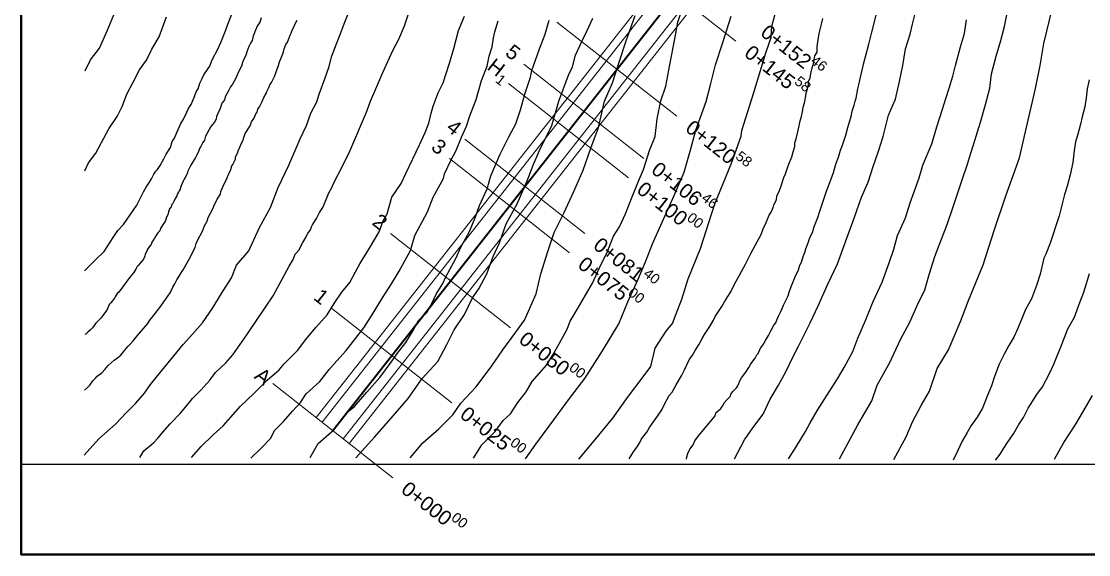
# Model space of a CAD drawing. Header units: millimetres. Extents: x 19067981 to 38137102, y 2652003 to 2652615.
# Drawn here: x 19068253.61 to 19068267.6, y 2652464.04 to 2652471.03 of the extents above; entities that cross this region are included whole.
import ezdxf

# ---------------------------------------------------------------- set-up
doc = ezdxf.new("R2010")
doc.units = ezdxf.units.MM
doc.layers.add('kurp', color=94, linetype='Continuous')
doc.styles.get("Standard").update_dxf_attribs({"font": 'arial.ttf'})

msp = doc.modelspace()

# ---------------------------------------------------------------- linework, layer by layer
for points in [[(19068253.614, 2652465.22), (19068253.614, 2652493.739), (19068273.827, 2652493.739), (19068273.827, 2652465.22), (19068253.614, 2652465.22)], [(19068265.052, 2652465.288), (19068265.212, 2652465.586), (19068265.295, 2652465.783), (19068265.41, 2652465.997), (19068265.52, 2652466.185), (19068265.621, 2652466.479), (19068265.766, 2652466.724), (19068265.924, 2652467.096), (19068266.031, 2652467.37), (19068266.223, 2652467.839), (19068266.369, 2652468.303), (19068266.52, 2652468.744), (19068266.699, 2652469.244), (19068266.785, 2652469.622), (19068266.909, 2652470.154), (19068266.968, 2652470.455), (19068267.016, 2652470.744), (19068267.129, 2652471.208), (19068267.197, 2652471.607), (19068267.283, 2652471.974), (19068267.396, 2652472.432), (19068267.51, 2652472.952), (19068267.609, 2652473.31)], [(19068254.437, 2652465.343), (19068254.631, 2652465.56), (19068254.852, 2652465.754), (19068254.987, 2652465.897), (19068255.113, 2652466.026), (19068255.229, 2652466.156), (19068255.305, 2652466.272), (19068255.438, 2652466.432), (19068255.58, 2652466.602), (19068255.737, 2652466.796), (19068255.859, 2652466.932), (19068255.988, 2652467.078), (19068256.124, 2652467.275), (19068256.236, 2652467.466), (19068256.367, 2652467.671), (19068256.435, 2652467.837), (19068256.598, 2652468.024), (19068256.737, 2652468.33), (19068256.88, 2652468.592), (19068256.98, 2652468.852), (19068257.12, 2652469.147), (19068257.27, 2652469.492), (19068257.35, 2652469.669), (19068257.409, 2652469.827), (19068257.488, 2652469.976), (19068257.518, 2652470.076), (19068257.593, 2652470.28), (19068257.651, 2652470.441), (19068257.68, 2652470.569), (19068257.744, 2652470.736), (19068257.806, 2652470.894), (19068257.845, 2652471), (19068257.947, 2652471.25)], [(19068259.541, 2652465.303), (19068259.65, 2652465.479), (19068259.827, 2652465.653), (19068259.929, 2652465.798), (19068260.026, 2652465.886), (19068260.122, 2652466.033), (19068260.231, 2652466.174), (19068260.309, 2652466.308), (19068260.406, 2652466.421), (19068260.496, 2652466.523), (19068260.577, 2652466.65), (19068260.663, 2652466.803), (19068260.769, 2652466.995), (19068260.808, 2652467.099), (19068260.875, 2652467.209), (19068260.99, 2652467.412), (19068261.101, 2652467.598), (19068261.212, 2652467.84), (19068261.29, 2652467.993), (19068261.378, 2652468.215), (19068261.454, 2652468.338), (19068261.533, 2652468.509), (19068261.595, 2652468.664), (19068261.705, 2652468.936), (19068261.77, 2652469.089), (19068261.849, 2652469.339), (19068261.923, 2652469.521), (19068261.95, 2652469.755), (19068261.997, 2652469.991), (19068262.064, 2652470.183), (19068262.114, 2652470.463), (19068262.158, 2652470.689), (19068262.193, 2652470.875), (19068262.218, 2652471.02), (19068262.31, 2652471.298)], [(19068260.923, 2652465.291), (19068261.123, 2652465.531), (19068261.369, 2652465.829), (19068261.561, 2652466.098), (19068261.764, 2652466.37), (19068261.865, 2652466.506), (19068261.923, 2652466.746), (19068262.066, 2652466.97), (19068262.148, 2652467.07), (19068262.197, 2652467.199), (19068262.271, 2652467.391), (19068262.354, 2652467.654), (19068262.517, 2652468.055), (19068262.705, 2652468.638), (19068262.922, 2652469.173), (19068263.048, 2652469.528), (19068263.057, 2652469.6), (19068263.214, 2652470.098), (19068263.373, 2652470.621), (19068263.441, 2652470.822), (19068263.45, 2652470.971), (19068263.541, 2652471.283)], [(19068264.337, 2652465.294), (19068264.422, 2652465.449), (19068264.578, 2652465.741), (19068264.762, 2652466.056), (19068264.834, 2652466.261), (19068264.998, 2652466.557), (19068265.137, 2652466.859), (19068265.262, 2652467.088), (19068265.355, 2652467.306), (19068265.455, 2652467.51), (19068265.52, 2652467.726), (19068265.587, 2652467.95), (19068265.643, 2652468.099), (19068265.749, 2652468.369), (19068265.83, 2652468.601), (19068265.886, 2652468.771), (19068265.953, 2652468.969), (19068266.011, 2652469.145), (19068266.062, 2652469.304), (19068266.09, 2652469.402), (19068266.189, 2652469.711), (19068266.253, 2652469.943), (19068266.31, 2652470.158), (19068266.33, 2652470.343), (19068266.394, 2652470.576), (19068266.455, 2652470.783), (19068266.5, 2652470.966), (19068266.557, 2652471.251)], [(19068254.444, 2652467.763), (19068254.584, 2652467.899), (19068254.701, 2652468.014), (19068254.779, 2652468.136), (19068254.819, 2652468.198), (19068254.879, 2652468.292), (19068254.952, 2652468.369), (19068255.081, 2652468.553), (19068255.129, 2652468.622), (19068255.217, 2652468.795), (19068255.249, 2652468.858), (19068255.293, 2652468.926), (19068255.32, 2652468.968), (19068255.35, 2652469.027), (19068255.376, 2652469.066), (19068255.399, 2652469.088), (19068255.435, 2652469.142), (19068255.481, 2652469.228), (19068255.499, 2652469.263), (19068255.513, 2652469.291), (19068255.568, 2652469.38), (19068255.593, 2652469.457), (19068255.62, 2652469.499), (19068255.652, 2652469.575), (19068255.703, 2652469.693), (19068255.734, 2652469.743), (19068255.784, 2652469.844), (19068255.806, 2652469.888), (19068255.839, 2652469.942), (19068255.882, 2652470.046), (19068255.906, 2652470.108), (19068255.931, 2652470.147), (19068255.953, 2652470.221), (19068255.978, 2652470.273), (19068256.007, 2652470.332), (19068256.062, 2652470.416), (19068256.083, 2652470.447), (19068256.107, 2652470.505), (19068256.122, 2652470.539), (19068256.187, 2652470.659), (19068256.227, 2652470.754), (19068256.254, 2652470.82), (19068256.291, 2652470.909), (19068256.328, 2652471.017), (19068256.375, 2652471.127)], [(19068254.45, 2652470.383), (19068254.519, 2652470.529), (19068254.637, 2652470.683), (19068254.741, 2652470.908), (19068254.849, 2652471.172)], [(19068255.166, 2652465.313), (19068255.22, 2652465.4), (19068255.347, 2652465.506), (19068255.407, 2652465.57), (19068255.47, 2652465.647), (19068255.565, 2652465.753), (19068255.696, 2652465.889), (19068255.768, 2652465.974), (19068255.858, 2652466.085), (19068255.965, 2652466.197), (19068256.083, 2652466.326), (19068256.159, 2652466.428), (19068256.293, 2652466.553), (19068256.386, 2652466.661), (19068256.479, 2652466.791), (19068256.569, 2652466.921), (19068256.714, 2652467.137), (19068256.914, 2652467.432), (19068257.126, 2652467.823), (19068257.177, 2652467.909), (19068257.205, 2652467.98), (19068257.256, 2652468.037), (19068257.276, 2652468.085), (19068257.306, 2652468.131), (19068257.342, 2652468.197), (19068257.369, 2652468.253), (19068257.4, 2652468.291), (19068257.419, 2652468.339), (19068257.431, 2652468.363), (19068257.481, 2652468.448), (19068257.524, 2652468.526), (19068257.564, 2652468.59), (19068257.603, 2652468.675), (19068257.644, 2652468.783), (19068257.685, 2652468.854), (19068257.716, 2652468.926), (19068257.823, 2652469.134), (19068257.922, 2652469.329), (19068258.14, 2652469.843), (19068258.191, 2652469.987), (19068258.263, 2652470.147), (19068258.354, 2652470.362), (19068258.482, 2652470.651), (19068258.562, 2652470.797), (19068258.637, 2652470.974), (19068258.704, 2652471.17)], [(19068262.334, 2652465.291), (19068262.338, 2652465.324), (19068262.351, 2652465.366), (19068262.377, 2652465.421), (19068262.422, 2652465.481), (19068262.443, 2652465.53), (19068262.49, 2652465.596), (19068262.669, 2652465.812), (19068262.711, 2652465.858), (19068262.719, 2652465.897), (19068262.785, 2652465.954), (19068262.815, 2652465.999), (19068262.827, 2652466.028), (19068262.862, 2652466.071), (19068262.909, 2652466.117), (19068262.914, 2652466.144), (19068262.941, 2652466.177), (19068262.989, 2652466.225), (19068263.007, 2652466.253), (19068263.018, 2652466.284), (19068263.032, 2652466.318), (19068263.054, 2652466.357), (19068263.112, 2652466.431), (19068263.149, 2652466.492), (19068263.175, 2652466.54), (19068263.232, 2652466.615), (19068263.254, 2652466.66), (19068263.272, 2652466.676), (19068263.285, 2652466.707), (19068263.304, 2652466.746), (19068263.333, 2652466.787), (19068263.368, 2652466.848), (19068263.407, 2652466.915), (19068263.44, 2652466.975), (19068263.479, 2652467.048), (19068263.502, 2652467.079), (19068263.522, 2652467.129), (19068263.539, 2652467.165), (19068263.569, 2652467.229), (19068263.586, 2652467.266), (19068263.604, 2652467.313), (19068263.63, 2652467.365), (19068263.666, 2652467.435), (19068263.677, 2652467.483), (19068263.701, 2652467.541), (19068263.716, 2652467.586), (19068263.757, 2652467.681), (19068263.801, 2652467.773), (19068263.82, 2652467.835), (19068263.84, 2652467.876), (19068263.862, 2652467.947), (19068263.886, 2652468.002), (19068263.899, 2652468.049), (19068263.919, 2652468.105), (19068263.958, 2652468.214), (19068263.987, 2652468.274), (19068264.001, 2652468.33), (19068264.054, 2652468.462), (19068264.078, 2652468.531), (19068264.114, 2652468.649), (19068264.14, 2652468.728), (19068264.168, 2652468.808), (19068264.225, 2652468.955), (19068264.259, 2652469.049), (19068264.297, 2652469.171), (19068264.325, 2652469.25), (19068264.352, 2652469.342), (19068264.377, 2652469.408), (19068264.421, 2652469.541), (19068264.446, 2652469.642), (19068264.468, 2652469.716), (19068264.49, 2652469.783), (19068264.505, 2652469.856), (19068264.529, 2652469.932), (19068264.542, 2652469.986), (19068264.555, 2652470.027), (19068264.58, 2652470.148), (19068264.59, 2652470.199), (19068264.607, 2652470.262), (19068264.659, 2652470.49), (19068264.687, 2652470.604), (19068264.721, 2652470.735), (19068264.761, 2652470.889), (19068264.843, 2652471.2)], [(19068262.963, 2652465.296), (19068263.092, 2652465.545), (19068263.203, 2652465.703), (19068263.336, 2652465.881), (19068263.43, 2652466.08), (19068263.541, 2652466.262), (19068263.639, 2652466.446), (19068263.723, 2652466.619), (19068263.802, 2652466.773), (19068263.955, 2652467.078), (19068264.057, 2652467.304), (19068264.187, 2652467.585), (19068264.313, 2652467.854), (19068264.401, 2652468.095), (19068264.536, 2652468.464), (19068264.628, 2652468.727), (19068264.714, 2652468.924), (19068264.781, 2652469.131), (19068264.851, 2652469.33), (19068264.911, 2652469.521), (19068264.982, 2652469.803), (19068265.074, 2652470.011), (19068265.126, 2652470.242), (19068265.17, 2652470.453), (19068265.203, 2652470.674), (19068265.263, 2652470.866), (19068265.295, 2652470.995), (19068265.35, 2652471.204)], [(19068254.44, 2652466.196), (19068254.482, 2652466.229), (19068254.512, 2652466.262), (19068254.552, 2652466.32), (19068254.587, 2652466.353), (19068254.61, 2652466.378), (19068254.672, 2652466.428), (19068254.707, 2652466.468), (19068254.754, 2652466.518), (19068254.829, 2652466.59), (19068254.873, 2652466.619), (19068254.918, 2652466.657), (19068254.947, 2652466.693), (19068255.015, 2652466.773), (19068255.045, 2652466.803), (19068255.079, 2652466.841), (19068255.117, 2652466.885), (19068255.163, 2652466.945), (19068255.216, 2652467.007), (19068255.272, 2652467.07), (19068255.3, 2652467.116), (19068255.322, 2652467.141), (19068255.397, 2652467.24), (19068255.441, 2652467.299), (19068255.481, 2652467.353), (19068255.504, 2652467.387), (19068255.564, 2652467.474), (19068255.601, 2652467.545), (19068255.626, 2652467.589), (19068255.651, 2652467.641), (19068255.684, 2652467.692), (19068255.711, 2652467.735), (19068255.734, 2652467.773), (19068255.793, 2652467.873), (19068255.826, 2652467.938), (19068255.858, 2652468.002), (19068255.893, 2652468.068), (19068255.904, 2652468.118), (19068255.924, 2652468.16), (19068255.989, 2652468.282), (19068256.014, 2652468.353), (19068256.048, 2652468.412), (19068256.062, 2652468.46), (19068256.125, 2652468.572), (19068256.144, 2652468.632), (19068256.168, 2652468.67), (19068256.181, 2652468.699), (19068256.207, 2652468.739), (19068256.223, 2652468.768), (19068256.231, 2652468.802), (19068256.271, 2652468.9), (19068256.305, 2652468.958), (19068256.326, 2652469.016), (19068256.341, 2652469.051), (19068256.359, 2652469.09), (19068256.373, 2652469.14), (19068256.386, 2652469.156), (19068256.422, 2652469.225), (19068256.423, 2652469.257), (19068256.453, 2652469.314), (19068256.457, 2652469.336), (19068256.477, 2652469.381), (19068256.501, 2652469.437), (19068256.519, 2652469.468), (19068256.532, 2652469.509), (19068256.55, 2652469.561), (19068256.612, 2652469.663), (19068256.632, 2652469.713), (19068256.653, 2652469.746), (19068256.67, 2652469.777), (19068256.688, 2652469.821), (19068256.704, 2652469.842), (19068256.716, 2652469.881), (19068256.737, 2652469.91), (19068256.747, 2652469.94), (19068256.769, 2652469.982), (19068256.793, 2652470.033), (19068256.824, 2652470.086), (19068256.832, 2652470.114), (19068256.846, 2652470.141), (19068256.857, 2652470.165), (19068256.87, 2652470.201), (19068256.894, 2652470.232), (19068256.931, 2652470.309), (19068256.967, 2652470.405), (19068256.987, 2652470.454), (19068256.997, 2652470.501), (19068257.035, 2652470.584), (19068257.051, 2652470.634), (19068257.059, 2652470.673), (19068257.082, 2652470.729), (19068257.103, 2652470.761), (19068257.125, 2652470.818), (19068257.14, 2652470.853), (19068257.149, 2652470.878), (19068257.164, 2652470.917), (19068257.181, 2652470.946), (19068257.203, 2652471), (19068257.228, 2652471.048)], [(19068254.447, 2652469.072), (19068254.494, 2652469.178), (19068254.59, 2652469.304), (19068254.664, 2652469.442), (19068254.762, 2652469.624), (19068254.872, 2652469.783), (19068254.935, 2652469.915), (19068254.997, 2652470.078), (19068255.078, 2652470.235), (19068255.161, 2652470.398), (19068255.253, 2652470.525), (19068255.323, 2652470.667), (19068255.419, 2652470.83), (19068255.469, 2652470.962), (19068255.517, 2652471.09)], [(19068255.846, 2652465.313), (19068255.973, 2652465.459), (19068256.13, 2652465.61), (19068256.26, 2652465.727), (19068256.489, 2652465.986), (19068256.66, 2652466.153), (19068256.837, 2652466.326), (19068256.993, 2652466.462), (19068257.061, 2652466.541), (19068257.238, 2652466.722), (19068257.341, 2652466.857), (19068257.473, 2652467.02), (19068257.622, 2652467.185), (19068257.713, 2652467.334), (19068257.813, 2652467.482), (19068257.92, 2652467.61), (19068257.993, 2652467.747), (19068258.052, 2652467.855), (19068258.176, 2652468.058), (19068258.305, 2652468.272), (19068258.355, 2652468.415), (19068258.408, 2652468.51), (19068258.472, 2652468.729), (19068258.591, 2652468.907), (19068258.653, 2652469.039), (19068258.748, 2652469.232), (19068258.834, 2652469.413), (19068258.909, 2652469.574), (19068258.954, 2652469.699), (19068258.984, 2652469.828), (19068259.012, 2652469.922), (19068259.077, 2652470.094), (19068259.143, 2652470.226), (19068259.228, 2652470.486), (19068259.284, 2652470.678), (19068259.343, 2652470.913), (19068259.422, 2652471.1)], [(19068257.402, 2652465.314), (19068257.504, 2652465.497), (19068257.713, 2652465.681), (19068257.88, 2652465.905), (19068257.982, 2652465.981), (19068258.145, 2652466.17), (19068258.313, 2652466.364), (19068258.46, 2652466.563), (19068258.545, 2652466.682), (19068258.655, 2652466.82), (19068258.749, 2652466.977), (19068258.821, 2652467.108), (19068258.928, 2652467.214), (19068258.999, 2652467.343), (19068259.053, 2652467.454), (19068259.139, 2652467.594), (19068259.18, 2652467.681), (19068259.31, 2652467.922), (19068259.374, 2652468.073), (19068259.485, 2652468.268), (19068259.565, 2652468.457), (19068259.618, 2652468.618), (19068259.72, 2652468.835), (19068259.77, 2652469.008), (19068259.887, 2652469.283), (19068260.006, 2652469.519), (19068260.094, 2652469.688), (19068260.159, 2652469.873), (19068260.215, 2652470.076), (19068260.289, 2652470.301), (19068260.304, 2652470.387), (19068260.408, 2652470.671), (19068260.482, 2652470.864), (19068260.532, 2652471.047)], [(19068257.998, 2652465.309), (19068258.245, 2652465.578), (19068258.46, 2652465.83), (19068258.686, 2652466.088), (19068258.87, 2652466.351), (19068259.075, 2652466.572), (19068259.191, 2652466.793), (19068259.288, 2652466.989), (19068259.425, 2652467.189), (19068259.53, 2652467.405), (19068259.609, 2652467.525), (19068259.714, 2652467.72), (19068259.798, 2652467.951), (19068259.882, 2652468.13), (19068259.971, 2652468.378), (19068260.113, 2652468.641), (19068260.245, 2652468.94), (19068260.323, 2652469.146), (19068260.407, 2652469.34), (19068260.57, 2652469.666), (19068260.66, 2652469.987), (19068260.786, 2652470.329), (19068260.837, 2652470.438), (19068260.877, 2652470.59), (19068260.963, 2652470.767), (19068261.029, 2652470.913), (19068261.106, 2652471.075)], [(19068258.712, 2652465.309), (19068258.879, 2652465.504), (19068259.085, 2652465.689), (19068259.269, 2652465.874), (19068259.377, 2652466.024), (19068259.571, 2652466.237), (19068259.773, 2652466.503), (19068259.926, 2652466.726), (19068260.083, 2652466.939), (19068260.208, 2652467.113), (19068260.364, 2652467.46), (19068260.423, 2652467.721), (19068260.517, 2652468.014), (19068260.6, 2652468.265), (19068260.726, 2652468.517), (19068260.855, 2652468.803), (19068260.977, 2652469.082), (19068261.081, 2652469.371), (19068261.179, 2652469.64), (19068261.257, 2652469.988), (19068261.362, 2652470.228), (19068261.452, 2652470.497), (19068261.539, 2652470.762), (19068261.661, 2652471.108)], [(19068261.581, 2652465.295), (19068261.639, 2652465.386), (19068261.696, 2652465.465), (19068261.721, 2652465.512), (19068261.742, 2652465.557), (19068261.811, 2652465.647), (19068261.849, 2652465.708), (19068261.879, 2652465.749), (19068261.955, 2652465.855), (19068262.009, 2652465.94), (19068262.042, 2652466.003), (19068262.108, 2652466.125), (19068262.144, 2652466.172), (19068262.196, 2652466.264), (19068262.268, 2652466.384), (19068262.306, 2652466.461), (19068262.37, 2652466.592), (19068262.413, 2652466.656), (19068262.448, 2652466.715), (19068262.501, 2652466.8), (19068262.54, 2652466.873), (19068262.568, 2652466.925), (19068262.64, 2652467.031), (19068262.686, 2652467.114), (19068262.711, 2652467.161), (19068262.798, 2652467.293), (19068262.832, 2652467.356), (19068262.875, 2652467.424), (19068262.913, 2652467.487), (19068262.951, 2652467.559), (19068262.985, 2652467.626), (19068263.024, 2652467.697), (19068263.055, 2652467.751), (19068263.107, 2652467.85), (19068263.131, 2652467.902), (19068263.177, 2652467.99), (19068263.239, 2652468.1), (19068263.31, 2652468.239), (19068263.338, 2652468.311), (19068263.378, 2652468.395), (19068263.418, 2652468.492), (19068263.441, 2652468.53), (19068263.467, 2652468.592), (19068263.48, 2652468.626), (19068263.513, 2652468.693), (19068263.519, 2652468.744), (19068263.546, 2652468.8), (19068263.573, 2652468.874), (19068263.61, 2652468.984), (19068263.629, 2652469.031), (19068263.642, 2652469.073), (19068263.659, 2652469.112), (19068263.675, 2652469.161), (19068263.713, 2652469.258), (19068263.731, 2652469.323), (19068263.754, 2652469.393), (19068263.754, 2652469.44), (19068263.771, 2652469.49), (19068263.791, 2652469.582), (19068263.808, 2652469.661), (19068263.821, 2652469.729), (19068263.839, 2652469.786), (19068263.852, 2652469.848), (19068263.864, 2652469.907), (19068263.879, 2652469.963), (19068263.888, 2652470.005), (19068263.897, 2652470.06), (19068263.903, 2652470.093), (19068263.914, 2652470.134), (19068263.933, 2652470.199), (19068263.934, 2652470.245), (19068263.954, 2652470.293), (19068263.965, 2652470.351), (19068263.982, 2652470.423), (19068263.996, 2652470.475), (19068264.017, 2652470.58), (19068264.045, 2652470.63), (19068264.046, 2652470.662), (19068264.048, 2652470.703), (19068264.053, 2652470.759), (19068264.073, 2652470.872), (19068264.102, 2652470.996), (19068264.118, 2652471.068)], [(19068267.612, 2652470.267), (19068267.586, 2652470.146), (19068267.57, 2652470.028), (19068267.556, 2652469.911), (19068267.521, 2652469.781), (19068267.499, 2652469.686), (19068267.462, 2652469.552), (19068267.43, 2652469.451), (19068267.413, 2652469.341), (19068267.398, 2652469.183), (19068267.363, 2652469.022), (19068267.325, 2652468.873), (19068267.288, 2652468.763), (19068267.248, 2652468.603), (19068267.217, 2652468.483), (19068267.175, 2652468.352), (19068267.136, 2652468.23), (19068267.098, 2652468.125), (19068267.045, 2652467.979), (19068267.016, 2652467.928), (19068266.971, 2652467.719), (19068266.922, 2652467.569), (19068266.857, 2652467.393), (19068266.778, 2652467.253), (19068266.723, 2652467.125), (19068266.666, 2652466.987), (19068266.626, 2652466.902), (19068266.559, 2652466.781), (19068266.498, 2652466.667), (19068266.433, 2652466.538), (19068266.372, 2652466.375), (19068266.331, 2652466.251), (19068266.274, 2652466.117), (19068266.215, 2652465.959), (19068266.142, 2652465.842), (19068266.063, 2652465.734), (19068266.01, 2652465.643), (19068265.953, 2652465.538), (19068265.915, 2652465.463), (19068265.884, 2652465.396), (19068265.827, 2652465.28)], [(19068266.385, 2652465.276), (19068266.446, 2652465.358), (19068266.494, 2652465.434), (19068266.54, 2652465.51), (19068266.619, 2652465.623), (19068266.689, 2652465.748), (19068266.749, 2652465.838), (19068266.81, 2652465.959), (19068266.927, 2652466.138), (19068266.998, 2652466.238), (19068267.093, 2652466.415), (19068267.146, 2652466.538), (19068267.199, 2652466.667), (19068267.235, 2652466.75), (19068267.33, 2652467), (19068267.418, 2652467.152), (19068267.495, 2652467.359), (19068267.537, 2652467.468), (19068267.576, 2652467.593), (19068267.615, 2652467.727)]]:
    msp.add_lwpolyline(points)
at = {"color": 0, "lineweight": 40, "ltscale": 0.2}
msp.add_lwpolyline([(19068253.614, 2652493.739), (19068274.614, 2652493.739), (19068274.614, 2652464.039), (19068253.614, 2652464.039), (19068253.614, 2652493.739)], dxfattribs=at)
at = {"color": 61}
for points in [[(19068256.756, 2652471.077), (19068256.74, 2652471.017), (19068256.708, 2652470.979), (19068256.684, 2652470.916), (19068256.654, 2652470.838), (19068256.639, 2652470.782), (19068256.618, 2652470.745), (19068256.595, 2652470.703), (19068256.57, 2652470.635), (19068256.555, 2652470.586), (19068256.526, 2652470.528), (19068256.513, 2652470.495), (19068256.499, 2652470.445), (19068256.473, 2652470.397), (19068256.448, 2652470.339), (19068256.42, 2652470.281), (19068256.381, 2652470.207), (19068256.358, 2652470.172), (19068256.328, 2652470.123), (19068256.291, 2652470.051), (19068256.275, 2652470.004), (19068256.255, 2652469.972), (19068256.241, 2652469.958), (19068256.219, 2652469.888), (19068256.196, 2652469.831), (19068256.174, 2652469.787), (19068256.166, 2652469.75), (19068256.147, 2652469.711), (19068256.096, 2652469.656), (19068256.046, 2652469.556), (19068256.03, 2652469.529), (19068256.013, 2652469.476), (19068255.995, 2652469.442), (19068255.969, 2652469.39), (19068255.955, 2652469.372), (19068255.938, 2652469.325), (19068255.929, 2652469.302), (19068255.911, 2652469.273), (19068255.898, 2652469.249), (19068255.883, 2652469.227), (19068255.861, 2652469.192), (19068255.836, 2652469.147), (19068255.814, 2652469.101), (19068255.798, 2652469.07), (19068255.787, 2652469.033), (19068255.761, 2652468.986), (19068255.748, 2652468.964), (19068255.737, 2652468.939), (19068255.718, 2652468.898), (19068255.699, 2652468.855), (19068255.695, 2652468.832), (19068255.682, 2652468.809), (19068255.673, 2652468.794), (19068255.662, 2652468.773), (19068255.654, 2652468.744), (19068255.64, 2652468.723), (19068255.624, 2652468.703), (19068255.612, 2652468.67), (19068255.599, 2652468.646), (19068255.585, 2652468.63), (19068255.573, 2652468.589), (19068255.557, 2652468.575), (19068255.545, 2652468.534), (19068255.534, 2652468.494), (19068255.515, 2652468.463), (19068255.498, 2652468.406), (19068255.482, 2652468.385), (19068255.444, 2652468.325), (19068255.428, 2652468.284), (19068255.405, 2652468.26), (19068255.385, 2652468.235), (19068255.376, 2652468.218), (19068255.358, 2652468.191), (19068255.339, 2652468.153), (19068255.326, 2652468.137), (19068255.317, 2652468.105), (19068255.288, 2652468.077), (19068255.269, 2652468.046), (19068255.258, 2652468.019), (19068255.239, 2652467.981), (19068255.235, 2652467.955), (19068255.216, 2652467.916), (19068255.178, 2652467.864), (19068255.146, 2652467.83), (19068255.131, 2652467.816), (19068255.114, 2652467.781), (19068255.086, 2652467.735), (19068255.064, 2652467.708), (19068255.042, 2652467.684), (19068255.023, 2652467.662), (19068254.975, 2652467.593), (19068254.942, 2652467.545), (19068254.892, 2652467.481), (19068254.872, 2652467.463), (19068254.843, 2652467.422), (19068254.835, 2652467.404), (19068254.789, 2652467.342), (19068254.769, 2652467.325), (19068254.761, 2652467.31), (19068254.743, 2652467.261), (19068254.723, 2652467.228), (19068254.706, 2652467.206), (19068254.682, 2652467.175), (19068254.654, 2652467.139), (19068254.616, 2652467.102), (19068254.588, 2652467.071), (19068254.546, 2652467.013), (19068254.521, 2652466.987), (19068254.487, 2652466.955), (19068254.462, 2652466.935), (19068254.447, 2652466.926)], [(19068256.624, 2652465.305), (19068256.76, 2652465.441), (19068256.878, 2652465.563), (19068256.936, 2652465.673), (19068257.05, 2652465.784), (19068257.168, 2652465.919), (19068257.275, 2652466.036), (19068257.347, 2652466.146), (19068257.525, 2652466.311), (19068257.649, 2652466.468), (19068257.748, 2652466.58), (19068257.871, 2652466.715), (19068257.993, 2652466.873), (19068258.103, 2652467.013), (19068258.227, 2652467.205), (19068258.349, 2652467.405), (19068258.468, 2652467.589), (19068258.568, 2652467.758), (19068258.716, 2652468.027), (19068258.772, 2652468.225), (19068258.938, 2652468.535), (19068259.013, 2652468.726), (19068259.081, 2652468.854), (19068259.148, 2652468.972), (19068259.16, 2652469.034), (19068259.249, 2652469.215), (19068259.311, 2652469.33), (19068259.383, 2652469.516), (19068259.45, 2652469.658), (19068259.492, 2652469.794), (19068259.577, 2652470.009), (19068259.645, 2652470.255), (19068259.72, 2652470.447), (19068259.747, 2652470.577), (19068259.784, 2652470.698), (19068259.803, 2652470.818), (19068259.821, 2652470.894), (19068259.865, 2652471.04)], [(19068260.222, 2652465.296), (19068260.357, 2652465.489), (19068260.533, 2652465.725), (19068260.814, 2652466.103), (19068260.999, 2652466.347), (19068261.23, 2652466.71), (19068261.445, 2652467.068), (19068261.564, 2652467.356), (19068261.699, 2652467.652), (19068261.797, 2652467.881), (19068261.889, 2652468.117), (19068262.012, 2652468.399), (19068262.171, 2652468.751), (19068262.304, 2652469.053), (19068262.39, 2652469.359), (19068262.456, 2652469.604), (19068262.591, 2652469.982), (19068262.646, 2652470.199), (19068262.712, 2652470.461), (19068262.806, 2652470.744), (19068262.917, 2652471.102)], [(19068263.671, 2652465.295), (19068263.769, 2652465.451), (19068263.892, 2652465.655), (19068263.954, 2652465.767), (19068264.049, 2652465.932), (19068264.172, 2652466.125), (19068264.314, 2652466.344), (19068264.401, 2652466.493), (19068264.513, 2652466.702), (19068264.58, 2652466.876), (19068264.681, 2652467.111), (19068264.782, 2652467.359), (19068264.897, 2652467.611), (19068264.99, 2652467.865), (19068265.052, 2652468.047), (19068265.101, 2652468.226), (19068265.205, 2652468.456), (19068265.265, 2652468.655), (19068265.322, 2652468.812), (19068265.384, 2652468.982), (19068265.432, 2652469.145), (19068265.55, 2652469.427), (19068265.613, 2652469.649), (19068265.687, 2652469.879), (19068265.733, 2652470.022), (19068265.776, 2652470.155), (19068265.825, 2652470.313), (19068265.857, 2652470.453), (19068265.923, 2652470.698), (19068265.978, 2652470.873), (19068266.003, 2652471.054)], [(19068267.158, 2652465.291), (19068267.28, 2652465.508), (19068267.426, 2652465.735), (19068267.529, 2652465.909), (19068267.656, 2652466.128)]]:
    msp.add_lwpolyline(points, dxfattribs=at)
at = {"layer": 'kurp', "color": 4, "lineweight": 5}
for p, q in [((19068262.98, 2652470.771), (19068261.408, 2652472.007)), ((19068262.208, 2652469.788), (19068260.635, 2652471.024)), ((19068261.772, 2652469.234), (19068260.199, 2652470.47)), ((19068261.572, 2652468.98), (19068260, 2652470.216)), ((19068260.999, 2652468.251), (19068259.427, 2652469.487)), ((19068260.8, 2652467.997), (19068259.227, 2652469.233)), ((19068260.027, 2652467.014), (19068258.455, 2652468.25)), ((19068259.255, 2652466.031), (19068257.682, 2652467.267)), ((19068258.483, 2652465.048), (19068256.91, 2652466.284))]:
    msp.add_line(p, q, dxfattribs=at)
at = {"layer": 'kurp', "lineweight": 0}
for points in [[(19068257.913, 2652465.496), (19068265.406, 2652475.031, 0.269039), (19068267.201, 2652487.725), (19068266.041, 2652490.583)], [(19068257.834, 2652465.558), (19068265.327, 2652475.093, 0.269039), (19068267.108, 2652487.687), (19068265.949, 2652490.546)], [(19068257.48, 2652465.836), (19068264.973, 2652475.371, 0.269039), (19068266.691, 2652487.518), (19068265.532, 2652490.377)], [(19068257.559, 2652465.775), (19068265.052, 2652475.309, 0.269039), (19068266.784, 2652487.555), (19068265.624, 2652490.414)]]:
    msp.add_lwpolyline(points, format="xyb", dxfattribs=at)
at = {"layer": 'kurp', "lineweight": 35}
msp.add_lwpolyline([(19068257.696, 2652465.666), (19068265.189, 2652475.2)], dxfattribs=at)

# ---------------------------------------------------------------- texts
at = {"layer": 'kurp', "color": 0, "lineweight": 0, "ltscale": 0.2, "char_height": 0.19, "attachment_point": 5, "rotation": 321.836}
for s, insert in [('\\A1;0+152{\\H0.7x;\\S46^ ;}', (19068263.741, 2652470.663)), ('\\A1;5', (19068260.06, 2652470.626)), ('\\A1;0+145{\\H0.7x;\\S58^ ;}', (19068263.528, 2652470.393)), ('\\A1;H{\\H0.7x;\\S^ 1;}', (19068259.861, 2652470.372)), ('\\A1;0+120{\\H0.7x;\\S58^ ;}', (19068262.756, 2652469.41)), ('\\A1;4', (19068259.288, 2652469.643)), ('\\A1;3', (19068259.088, 2652469.389)), ('\\A1;0+106{\\H0.7x;\\S46^ ;}', (19068262.309, 2652468.863)), ('\\A1;0+100{\\H0.7x;\\S00^ ;}', (19068262.118, 2652468.603)), ('\\A1;2', (19068258.316, 2652468.406)), ('\\A1;0+081{\\H0.7x;\\S40^ ;}', (19068261.548, 2652467.872)), ('\\A1;0+075{\\H0.7x;\\S00^ ;}', (19068261.346, 2652467.62)), ('\\A1;1', (19068257.548, 2652467.424)), ('\\A1;0+050{\\H0.7x;\\S00^ ;}', (19068260.573, 2652466.637)), ('\\A1;0+025{\\H0.7x;\\S00^ ;}', (19068259.801, 2652465.654)), ('\\A1;0+000{\\H0.7x;\\S00^ ;}', (19068259.029, 2652464.671))]:
    msp.add_mtext(s, dxfattribs=dict(at, insert=insert))
at = {"layer": 'kurp', "color": 4, "lineweight": 0, "ltscale": 0.2, "insert": (19068256.783, 2652466.38), "char_height": 0.19, "attachment_point": 5, "rotation": 321.836}
msp.add_mtext('\\A1;{\\C0;A}', dxfattribs=at)

doc.saveas('drawing.dxf')
